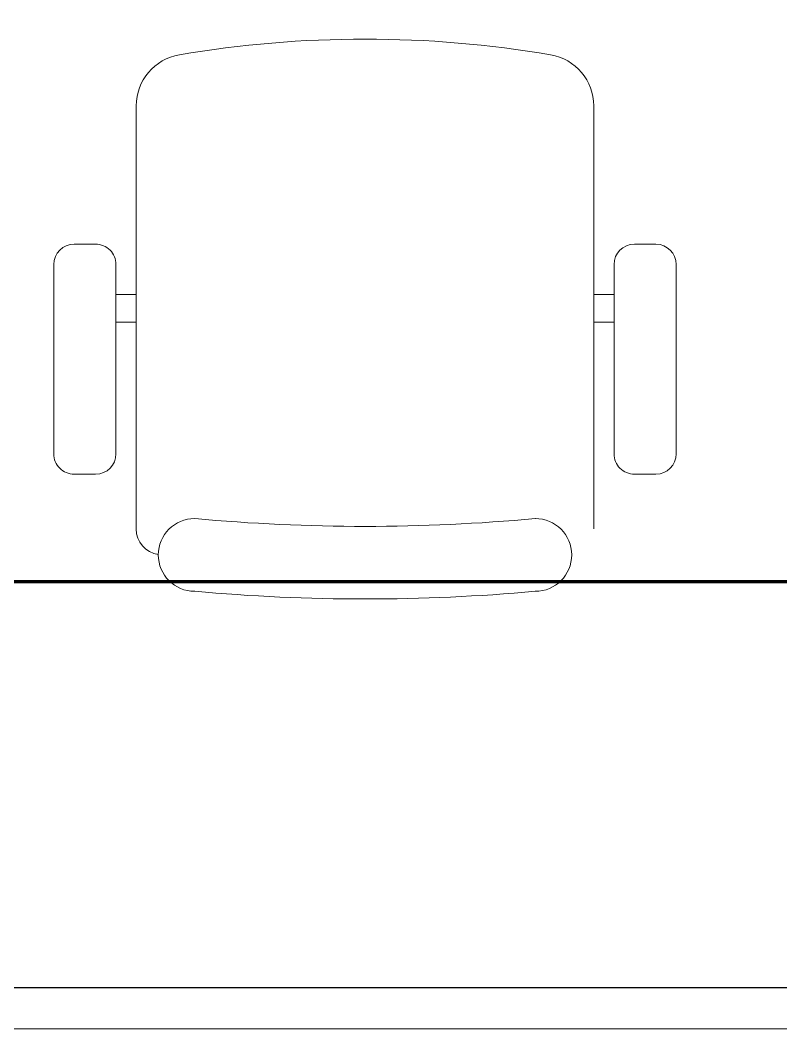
# Model space of a CAD drawing. Header units: metres. Extents: x 75097 to 220695, y -1557923 to -1361206.
# Drawn here: x 141738 to 142472, y -1411528 to -1410555 of the extents above; entities that cross this region are included whole.
import ezdxf

# ---------------------------------------------------------------- set-up
doc = ezdxf.new("R2010")
doc.units = ezdxf.units.M
doc.layers.get('0').update_dxf_attribs({"lineweight": 0})
doc.layers.add('A-100 - Copy$0$axes', color=8, linetype='Continuous')
for name, color, linetype, lineweight in [('A-100 - Copy$0$Medical Equipment and Furniture', 8, 'Continuous', 0), ('A-100 - Copy$0$NEW', 8, 'Continuous', 5), ('A-100 - Copy$0$Walls', 8, 'Continuous', 0)]:
    doc.layers.add(name, color=color, linetype=linetype, lineweight=lineweight)
doc.layers.add('E-POWR', color=7, linetype='Continuous', lineweight=9, true_color=0x4e7e3e)

# ---------------------------------------------------------------- blocks, each defined once
blk = doc.blocks.new('*X81')
for p, q in [((5, 3), (5, 3)), ((5, 3), (5, 3)), ((5, 3), (5, 3)), ((5, 3), (5, 3)), ((5, 3), (5, 3)), ((5, 3), (5, 3)), ((5, 3), (5, 3)), ((5, 3), (5, 3)), ((5, 3), (5, 3)), ((5, 3), (5, 3)), ((5, 3), (5, 3)), ((5, 3), (5, 3)), ((5, 3), (5, 3)), ((5, 3), (5, 3)), ((5, 3), (5, 3)), ((5, 3), (5, 3)), ((5, 3), (5, 3)), ((5, 3), (5, 3)), ((5, 3), (5, 3)), ((5, 3), (5, 3)), ((5, 3), (5, 3)), ((5, 3), (5, 3)), ((5, 3), (5, 3)), ((5, 3), (5, 3)), ((5, 3), (5, 3)), ((5, 3), (5, 3)), ((5, 3), (5, 3)), ((5, 3), (5, 3)), ((5, 3), (5, 3)), ((5, 3), (5, 3)), ((5, 3), (5, 3)), ((5, 3), (5, 3)), ((5, 3), (5, 3)), ((5, 3), (5, 3)), ((5, 3), (5, 3)), ((5, 3), (5, 3)), ((5, 3), (5, 3)), ((5, 3), (5, 3)), ((5, 3), (5, 3)), ((5, 3), (5, 3)), ((5, 3), (5, 3)), ((5, 3), (5, 3)), ((5, 3), (5, 3)), ((5, 3), (5, 3)), ((5, 3), (5, 3)), ((5, 3), (5, 3)), ((5, 3), (5, 3)), ((5, 3), (5, 3)), ((5, 3), (5, 3)), ((5, 3), (5, 3)), ((5, 3), (5, 3)), ((5, 3), (5, 3)), ((5, 3), (5, 3)), ((5, 3), (5, 3)), ((5, 3), (5, 3)), ((5, 3), (5, 3)), ((5, 3), (5, 3)), ((5, 3), (5, 3)), ((5, 3), (5, 3)), ((5, 3), (5, 3)), ((5, 3), (5, 3)), ((5, 3), (5, 3)), ((5, 3), (5, 3)), ((5, 3), (5, 3)), ((5, 3), (5, 3)), ((5, 3), (5, 3)), ((6, 3), (5, 3)), ((5, 3), (5, 3)), ((6, 3), (5, 3)), ((5, 3), (5, 3)), ((6, 3), (5, 3)), ((5, 3), (5, 3)), ((6, 3), (5, 3)), ((5, 3), (5, 3)), ((5, 3), (5, 3)), ((5, 3), (5, 3)), ((5, 3), (5, 3)), ((5, 3), (5, 3)), ((5, 3), (5, 3)), ((5, 3), (5, 3)), ((5, 3), (5, 3)), ((5, 3), (5, 3)), ((5, 3), (5, 3)), ((5, 3), (5, 3)), ((5, 3), (5, 3)), ((5, 3), (5, 3)), ((5, 3), (5, 3)), ((5, 3), (5, 3)), ((5, 3), (5, 3)), ((5, 3), (5, 3)), ((5, 3), (5, 3)), ((5, 3), (5, 3)), ((5, 3), (5, 3)), ((5, 3), (5, 3)), ((5, 3), (5, 3)), ((5, 3), (5, 3)), ((6, 3), (6, 3)), ((6, 3), (6, 3)), ((6, 3), (6, 3)), ((6, 3), (6, 3)), ((6, 3), (6, 3)), ((6, 3), (6, 3)), ((6, 3), (6, 3)), ((6, 3), (6, 3)), ((6, 3), (6, 3)), ((6, 3), (6, 3)), ((6, 3), (6, 3)), ((6, 3), (6, 3)), ((6, 3), (6, 3)), ((6, 3), (6, 3)), ((6, 3), (6, 3)), ((6, 3), (6, 3)), ((6, 3), (6, 3)), ((6, 3), (6, 3)), ((6, 3), (6, 3)), ((6, 3), (6, 3)), ((6, 3), (6, 3)), ((6, 3), (6, 3)), ((6, 3), (6, 3)), ((6, 3), (6, 3)), ((6, 3), (6, 3)), ((6, 3), (6, 3)), ((6, 3), (6, 3)), ((6, 3), (6, 3)), ((6, 3), (6, 3)), ((6, 3), (6, 3)), ((6, 3), (6, 3)), ((6, 3), (6, 3)), ((6, 3), (6, 3)), ((6, 3), (6, 3)), ((6, 3), (6, 3)), ((6, 3), (6, 3)), ((6, 3), (6, 3)), ((6, 3), (6, 3)), ((6, 3), (6, 3)), ((6, 3), (6, 3)), ((6, 3), (6, 3)), ((6, 3), (6, 3)), ((6, 3), (6, 3)), ((6, 3), (6, 3)), ((6, 3), (6, 3)), ((6, 3), (6, 3)), ((6, 3), (6, 3)), ((6, 3), (6, 3)), ((6, 3), (6, 3)), ((6, 3), (6, 3)), ((6, 3), (6, 3)), ((6, 3), (6, 3)), ((6, 3), (6, 3)), ((6, 3), (6, 3)), ((6, 3), (6, 3)), ((6, 3), (6, 3)), ((6, 3), (6, 3)), ((6, 3), (6, 3)), ((6, 3), (6, 3)), ((6, 3), (6, 3)), ((6, 3), (6, 3)), ((6, 3), (6, 3)), ((6, 3), (6, 3)), ((6, 3), (6, 3)), ((6, 3), (6, 3)), ((6, 3), (6, 3)), ((6, 3), (6, 3)), ((6, 3), (6, 3)), ((6, 3), (6, 3)), ((6, 3), (6, 3)), ((6, 3), (6, 3)), ((6, 3), (6, 3)), ((6, 3), (6, 3)), ((6, 3), (6, 3)), ((6, 3), (6, 3)), ((6, 3), (6, 3)), ((6, 3), (6, 3)), ((6, 3), (6, 3)), ((6, 3), (6, 3)), ((6, 3), (6, 3)), ((6, 3), (6, 3)), ((6, 3), (6, 3)), ((6, 3), (6, 3)), ((6, 3), (6, 3)), ((6, 3), (6, 3)), ((6, 3), (6, 3)), ((6, 3), (6, 3)), ((6, 3), (6, 3)), ((6, 3), (6, 3)), ((6, 3), (6, 3)), ((6, 3), (6, 3)), ((6, 3), (6, 3)), ((6, 3), (6, 3)), ((6, 3), (6, 3)), ((6, 3), (6, 3)), ((6, 3), (6, 3)), ((6, 3), (6, 3)), ((6, 3), (6, 3)), ((6, 3), (6, 3)), ((6, 3), (6, 3)), ((6, 3), (6, 3)), ((6, 3), (6, 3)), ((6, 3), (6, 3)), ((6, 3), (6, 3)), ((6, 3), (6, 3)), ((6, 3), (6, 3)), ((6, 3), (6, 3)), ((6, 3), (6, 3)), ((6, 3), (6, 3)), ((6, 3), (6, 3)), ((6, 3), (6, 3)), ((6, 3), (6, 3)), ((6, 3), (6, 3)), ((6, 3), (6, 3)), ((6, 3), (6, 3)), ((6, 3), (6, 3)), ((6, 3), (6, 3)), ((6, 3), (6, 3)), ((6, 3), (6, 3)), ((6, 3), (6, 3)), ((6, 3), (6, 3)), ((6, 3), (6, 3)), ((6, 3), (6, 3)), ((6, 3), (6, 3)), ((6, 3), (6, 3)), ((6, 3), (6, 3)), ((6, 3), (6, 3)), ((6, 3), (6, 3)), ((6, 3), (6, 3)), ((6, 3), (6, 3)), ((6, 3), (6, 3)), ((6, 3), (6, 3)), ((6, 3), (6, 3)), ((6, 3), (6, 3)), ((6, 3), (6, 3)), ((6, 3), (6, 3)), ((6, 3), (6, 3)), ((6, 3), (6, 3)), ((6, 3), (6, 3)), ((6, 3), (6, 3)), ((6, 3), (6, 3)), ((6, 3), (6, 3)), ((6, 3), (6, 3)), ((6, 3), (6, 3)), ((6, 3), (6, 3)), ((6, 3), (6, 3)), ((6, 3), (6, 3)), ((6, 3), (6, 3)), ((6, 3), (6, 3)), ((6, 3), (6, 3)), ((6, 3), (6, 3)), ((6, 3), (6, 3)), ((6, 3), (6, 3)), ((6, 3), (6, 3)), ((6, 3), (6, 3)), ((6, 3), (6, 3)), ((6, 3), (6, 3)), ((6, 3), (6, 3)), ((6, 3), (6, 3)), ((6, 3), (6, 3)), ((6, 3), (6, 3)), ((6, 3), (6, 3)), ((6, 3), (6, 3)), ((6, 3), (6, 3)), ((6, 3), (6, 3)), ((6, 3), (6, 3)), ((6, 3), (6, 3)), ((6, 3), (6, 3)), ((6, 3), (6, 3)), ((6, 3), (6, 3)), ((6, 3), (6, 3)), ((6, 3), (6, 3)), ((6, 3), (6, 3)), ((6, 3), (6, 3)), ((6, 3), (6, 3)), ((6, 3), (6, 3)), ((6, 3), (6, 3)), ((6, 3), (6, 3)), ((6, 3), (6, 3)), ((6, 3), (6, 3)), ((6, 3), (6, 3)), ((6, 3), (6, 3)), ((6, 3), (6, 3)), ((6, 3), (6, 3)), ((6, 3), (6, 3)), ((6, 3), (6, 3)), ((6, 3), (6, 3)), ((6, 3), (6, 3)), ((6, 3), (6, 3)), ((6, 3), (6, 3)), ((6, 3), (6, 3)), ((6, 3), (6, 3)), ((6, 3), (6, 3)), ((6, 3), (6, 3)), ((6, 3), (6, 3)), ((6, 3), (6, 3)), ((6, 3), (6, 3)), ((6, 3), (6, 3)), ((6, 3), (6, 3)), ((6, 3), (6, 3)), ((6, 3), (6, 3)), ((6, 3), (6, 3)), ((6, 3), (6, 3)), ((6, 3), (6, 3)), ((6, 3), (5, 3)), ((6, 3), (5, 3)), ((6, 3), (5, 3)), ((6, 3), (5, 3)), ((6, 3), (5, 3)), ((6, 3), (6, 3)), ((6, 3), (6, 3)), ((6, 3), (6, 3)), ((6, 3), (6, 3)), ((6, 3), (6, 3)), ((6, 3), (6, 3)), ((6, 3), (6, 3)), ((6, 3), (6, 3)), ((6, 3), (6, 3)), ((6, 3), (6, 3)), ((6, 3), (6, 3)), ((6, 3), (6, 3)), ((6, 3), (6, 3)), ((6, 3), (6, 3)), ((6, 3), (6, 3)), ((6, 3), (6, 3)), ((6, 3), (6, 3)), ((6, 3), (6, 3)), ((6, 3), (6, 3)), ((6, 3), (6, 3)), ((6, 3), (6, 3)), ((6, 3), (6, 3)), ((6, 3), (6, 3)), ((6, 3), (6, 3)), ((6, 3), (6, 3)), ((6, 3), (6, 3)), ((6, 3), (6, 3)), ((6, 3), (6, 3)), ((6, 3), (6, 3)), ((6, 3), (6, 3)), ((6, 3), (6, 3)), ((6, 3), (6, 3)), ((6, 3), (6, 3)), ((6, 3), (6, 3)), ((6, 3), (6, 3)), ((6, 3), (6, 3)), ((6, 3), (6, 3)), ((6, 3), (6, 3)), ((6, 3), (6, 3)), ((6, 3), (6, 3)), ((6, 3), (6, 3)), ((6, 3), (6, 3)), ((6, 3), (6, 3)), ((6, 3), (6, 3)), ((6, 3), (6, 3)), ((6, 3), (6, 3)), ((6, 3), (6, 3)), ((6, 3), (6, 3)), ((6, 3), (6, 3)), ((6, 3), (6, 3)), ((6, 3), (6, 3)), ((6, 3), (6, 3)), ((6, 3), (6, 3)), ((6, 3), (6, 3)), ((6, 3), (6, 3)), ((6, 3), (6, 3)), ((6, 3), (6, 3)), ((6, 3), (6, 3)), ((6, 3), (6, 3)), ((6, 3), (6, 3)), ((6, 3), (6, 3)), ((6, 3), (6, 3)), ((6, 3), (6, 3)), ((6, 3), (6, 3)), ((6, 3), (6, 3)), ((6, 3), (6, 3)), ((6, 3), (6, 3)), ((6, 3), (6, 3)), ((6, 3), (6, 3)), ((6, 3), (6, 3)), ((6, 3), (6, 3)), ((6, 3), (6, 3)), ((6, 3), (6, 3)), ((6, 3), (6, 3)), ((6, 3), (6, 3)), ((6, 3), (6, 3)), ((6, 3), (6, 3)), ((6, 3), (6, 3)), ((6, 3), (6, 3)), ((6, 3), (6, 3)), ((6, 3), (6, 3)), ((6, 3), (6, 3)), ((6, 3), (6, 3)), ((6, 3), (6, 3)), ((6, 3), (6, 3)), ((6, 3), (6, 3)), ((6, 3), (6, 3)), ((6, 3), (6, 3)), ((6, 3), (6, 3)), ((6, 3), (6, 3)), ((6, 3), (6, 3)), ((6, 3), (6, 3)), ((6, 3), (6, 3)), ((6, 3), (6, 3)), ((6, 3), (6, 3)), ((6, 3), (6, 3)), ((6, 3), (6, 3)), ((6, 3), (6, 3)), ((6, 3), (6, 3)), ((6, 3), (6, 3)), ((6, 3), (6, 3)), ((6, 3), (6, 3)), ((6, 3), (6, 3)), ((6, 3), (6, 3)), ((6, 3), (6, 3)), ((6, 3), (6, 3)), ((6, 3), (6, 3)), ((6, 3), (6, 3)), ((6, 3), (6, 3)), ((6, 3), (6, 3)), ((6, 3), (6, 3)), ((6, 3), (6, 3)), ((6, 3), (6, 3)), ((6, 3), (6, 3)), ((6, 3), (6, 3)), ((6, 3), (6, 3)), ((6, 3), (6, 3)), ((6, 3), (6, 3)), ((6, 3), (6, 3)), ((6, 3), (6, 3)), ((6, 3), (6, 3)), ((6, 3), (6, 3)), ((6, 3), (6, 3)), ((6, 3), (6, 3)), ((6, 3), (6, 3)), ((6, 3), (6, 3)), ((6, 3), (6, 3)), ((6, 3), (6, 3)), ((6, 3), (6, 3)), ((6, 3), (6, 3)), ((6, 3), (6, 3)), ((6, 3), (6, 3)), ((6, 3), (6, 3)), ((6, 3), (6, 3)), ((6, 3), (6, 3)), ((6, 3), (6, 3)), ((6, 3), (6, 3)), ((6, 3), (6, 3)), ((6, 3), (6, 3)), ((6, 3), (6, 3)), ((6, 3), (6, 3)), ((6, 3), (6, 3)), ((6, 3), (6, 3)), ((6, 3), (6, 3)), ((6, 3), (6, 3)), ((6, 3), (6, 3)), ((6, 3), (6, 3)), ((6, 3), (6, 3)), ((6, 3), (6, 3)), ((6, 3), (6, 3)), ((6, 3), (6, 3)), ((6, 3), (6, 3)), ((6, 3), (6, 3)), ((6, 3), (6, 3)), ((6, 3), (6, 3)), ((6, 3), (6, 3)), ((6, 3), (6, 3)), ((6, 3), (6, 3)), ((6, 3), (6, 3)), ((6, 3), (6, 3)), ((6, 3), (6, 3)), ((6, 3), (6, 3)), ((6, 3), (6, 3)), ((6, 3), (6, 3)), ((6, 3), (6, 3)), ((6, 3), (6, 3)), ((6, 3), (6, 3)), ((6, 3), (6, 3)), ((6, 3), (6, 3)), ((6, 3), (6, 3)), ((6, 3), (6, 3)), ((6, 3), (6, 3)), ((6, 3), (6, 3)), ((6, 3), (6, 3)), ((6, 3), (6, 3)), ((6, 3), (6, 3)), ((6, 3), (6, 3)), ((6, 3), (6, 3)), ((6, 3), (6, 3)), ((6, 3), (6, 3)), ((6, 3), (6, 3)), ((6, 3), (6, 3)), ((6, 3), (6, 3)), ((6, 3), (6, 3)), ((6, 3), (6, 3)), ((6, 3), (6, 3)), ((6, 3), (6, 3)), ((6, 3), (6, 3)), ((6, 3), (6, 3)), ((6, 3), (6, 3)), ((6, 3), (6, 3)), ((6, 3), (6, 3)), ((6, 3), (6, 3)), ((6, 3), (6, 3)), ((6, 3), (6, 3)), ((6, 3), (6, 3)), ((6, 3), (6, 3)), ((6, 3), (6, 3)), ((6, 3), (6, 3)), ((6, 3), (6, 3)), ((6, 3), (6, 3)), ((6, 3), (6, 3)), ((6, 3), (6, 3)), ((6, 3), (6, 3)), ((6, 3), (6, 3)), ((6, 3), (6, 3)), ((6, 3), (6, 3)), ((6, 3), (6, 3)), ((6, 3), (6, 3)), ((6, 3), (6, 3)), ((6, 3), (6, 3)), ((6, 3), (6, 3)), ((6, 3), (6, 3)), ((6, 3), (6, 3)), ((6, 3), (6, 3)), ((6, 3), (6, 3)), ((6, 3), (6, 3)), ((6, 3), (6, 3)), ((6, 3), (6, 3)), ((6, 3), (6, 3)), ((6, 3), (6, 3)), ((6, 3), (6, 3)), ((6, 3), (6, 3)), ((6, 3), (6, 3)), ((6, 3), (6, 3)), ((6, 3), (6, 3)), ((6, 3), (6, 3)), ((6, 3), (6, 3)), ((6, 3), (6, 3)), ((6, 3), (6, 3)), ((6, 3), (6, 3)), ((6, 3), (6, 3)), ((6, 3), (6, 3)), ((6, 3), (6, 3)), ((6, 3), (6, 3)), ((6, 3), (6, 3)), ((6, 3), (6, 3)), ((6, 3), (6, 3)), ((6, 3), (6, 3)), ((6, 3), (6, 3)), ((6, 3), (6, 3)), ((6, 3), (6, 3)), ((6, 3), (6, 3)), ((6, 3), (6, 3)), ((6, 3), (6, 3)), ((6, 3), (6, 3)), ((6, 3), (6, 3)), ((6, 3), (6, 3)), ((6, 3), (6, 3)), ((6, 3), (6, 3)), ((6, 3), (6, 3)), ((6, 3), (6, 3)), ((6, 3), (6, 3)), ((6, 3), (6, 3)), ((6, 3), (6, 3)), ((6, 3), (6, 3)), ((6, 3), (6, 3)), ((6, 3), (6, 3)), ((6, 3), (6, 3)), ((6, 3), (6, 3)), ((6, 3), (6, 3)), ((6, 3), (6, 3)), ((6, 3), (6, 3)), ((6, 3), (6, 3)), ((6, 3), (6, 3)), ((6, 3), (6, 3)), ((6, 3), (6, 3)), ((6, 3), (6, 3)), ((6, 3), (6, 3)), ((6, 3), (6, 3)), ((6, 3), (6, 3)), ((6, 3), (6, 3)), ((6, 3), (6, 3)), ((6, 3), (6, 3)), ((6, 3), (6, 3)), ((6, 3), (6, 3)), ((6, 3), (6, 3)), ((6, 3), (6, 3)), ((6, 3), (6, 3)), ((6, 3), (6, 3)), ((6, 3), (6, 3)), ((6, 3), (6, 3)), ((6, 3), (6, 3)), ((6, 3), (6, 3)), ((6, 3), (6, 3)), ((6, 3), (6, 3)), ((6, 3), (6, 3)), ((6, 3), (6, 3)), ((6, 3), (6, 3)), ((6, 3), (6, 3)), ((6, 3), (6, 3)), ((6, 3), (6, 3)), ((6, 3), (6, 3)), ((6, 3), (6, 3)), ((6, 3), (6, 3)), ((6, 3), (6, 3)), ((6, 3), (6, 3)), ((6, 3), (6, 3)), ((6, 3), (6, 3)), ((6, 3), (6, 3)), ((6, 3), (6, 3)), ((6, 3), (6, 3)), ((6, 3), (6, 3)), ((6, 3), (6, 3)), ((6, 3), (6, 3)), ((6, 3), (6, 3)), ((6, 3), (6, 3)), ((6, 3), (6, 3)), ((6, 3), (6, 3)), ((6, 3), (6, 3)), ((6, 3), (6, 3)), ((6, 3), (6, 3)), ((6, 3), (6, 3)), ((6, 3), (6, 3)), ((6, 3), (6, 3)), ((6, 3), (6, 3)), ((6, 3), (6, 3))]:
    blk.add_line(p, q)
blk = doc.blocks.new('*X82')
for p, q in [((13, 1), (13, 1)), ((13, 1), (13, 1)), ((13, 1), (13, 1)), ((13, 1), (13, 1)), ((13, 1), (13, 1)), ((13, 1), (13, 1)), ((13, 1), (13, 1)), ((13, 1), (13, 1)), ((13, 1), (13, 1)), ((13, 1), (13, 1)), ((13, 1), (13, 1)), ((13, 1), (13, 1)), ((13, 1), (13, 1)), ((13, 1), (13, 1)), ((13, 1), (13, 1)), ((13, 1), (14, 1)), ((13, 1), (14, 1)), ((13, 1), (14, 1)), ((13, 1), (13, 1)), ((13, 1), (13, 1)), ((13, 1), (13, 1)), ((13, 1), (13, 1)), ((13, 1), (13, 1)), ((13, 1), (13, 1)), ((13, 1), (13, 1)), ((13, 1), (13, 1)), ((13, 1), (13, 1)), ((13, 1), (13, 1)), ((13, 1), (13, 1)), ((13, 1), (13, 1)), ((13, 1), (13, 1)), ((13, 1), (13, 1)), ((13, 1), (13, 1)), ((13, 1), (13, 1)), ((13, 1), (13, 1)), ((13, 1), (13, 1)), ((13, 1), (13, 1)), ((13, 1), (13, 1)), ((13, 1), (13, 1)), ((13, 1), (13, 1)), ((13, 1), (13, 1)), ((13, 1), (13, 1)), ((13, 1), (13, 1)), ((13, 1), (13, 1)), ((13, 1), (13, 1)), ((13, 1), (13, 1)), ((13, 1), (13, 1)), ((13, 1), (13, 1)), ((13, 1), (13, 1)), ((13, 1), (13, 1)), ((13, 1), (13, 1)), ((13, 1), (13, 1)), ((13, 1), (13, 1)), ((13, 1), (13, 1)), ((13, 1), (13, 1)), ((13, 1), (13, 1)), ((13, 1), (13, 1)), ((13, 1), (13, 1)), ((13, 1), (13, 1)), ((13, 1), (13, 1)), ((13, 1), (13, 1)), ((13, 1), (13, 1)), ((13, 1), (13, 1)), ((13, 1), (13, 1)), ((13, 1), (13, 1)), ((13, 1), (13, 1)), ((13, 1), (13, 1)), ((13, 1), (13, 1)), ((13, 1), (13, 1)), ((13, 1), (13, 1)), ((13, 1), (13, 1)), ((13, 1), (13, 1)), ((13, 1), (13, 1)), ((13, 1), (13, 1)), ((13, 1), (13, 1)), ((13, 1), (13, 1)), ((13, 1), (13, 1)), ((13, 1), (13, 1)), ((13, 1), (13, 1)), ((13, 1), (13, 1)), ((13, 1), (13, 1)), ((13, 1), (13, 1)), ((13, 1), (13, 1)), ((13, 1), (13, 1)), ((13, 1), (13, 1)), ((13, 1), (13, 1)), ((13, 1), (13, 1)), ((13, 1), (13, 1)), ((13, 1), (13, 1)), ((13, 1), (13, 1)), ((13, 1), (13, 1)), ((13, 1), (13, 1)), ((13, 1), (13, 1)), ((13, 1), (13, 1)), ((13, 1), (13, 1)), ((13, 1), (13, 1)), ((13, 1), (13, 1)), ((13, 1), (13, 1)), ((13, 1), (13, 1)), ((13, 1), (13, 1)), ((13, 1), (13, 1)), ((13, 1), (13, 1)), ((13, 1), (13, 1)), ((13, 1), (13, 1)), ((13, 1), (13, 1)), ((13, 1), (13, 1)), ((13, 1), (13, 1)), ((13, 1), (13, 1)), ((13, 1), (13, 1)), ((13, 1), (13, 1)), ((13, 1), (13, 1)), ((13, 1), (13, 1)), ((13, 1), (13, 1)), ((13, 1), (13, 1)), ((13, 1), (13, 1)), ((13, 1), (13, 1)), ((13, 1), (13, 1)), ((13, 1), (13, 1)), ((13, 1), (13, 1)), ((13, 1), (13, 1)), ((13, 1), (13, 1)), ((13, 1), (13, 1)), ((13, 1), (13, 1)), ((13, 1), (14, 1)), ((13, 0), (13, 0)), ((13, 0), (13, 0)), ((13, 0), (13, 0)), ((13, 0), (13, 0)), ((13, 0), (13, 0)), ((13, 0), (13, 0)), ((13, 0), (13, 0)), ((13, 0), (13, 0)), ((13, 0), (13, 0)), ((13, 0), (13, 0)), ((13, 0), (13, 0)), ((13, 0), (13, 0)), ((13, 0), (13, 0)), ((13, 0), (13, 0)), ((13, 0), (13, 0)), ((13, 0), (13, 0)), ((13, 0), (13, 0)), ((13, 0), (13, 0)), ((13, 0), (13, 0)), ((13, 0), (13, 0)), ((13, 0), (13, 0)), ((13, 0), (13, 0)), ((13, 0), (13, 0)), ((13, 0), (13, 0)), ((13, 0), (13, 0)), ((13, 0), (13, 0)), ((13, 0), (13, 0)), ((13, 0), (13, 0)), ((13, 0), (13, 0)), ((13, 0), (13, 0)), ((13, 0), (13, 0)), ((13, 0), (13, 0)), ((13, 0), (13, 0)), ((13, 0), (13, 0)), ((13, 0), (13, 0)), ((13, 0), (13, 0)), ((13, 0), (13, 0)), ((13, 0), (13, 0)), ((13, 0), (13, 0)), ((13, 0), (13, 0)), ((13, 0), (13, 0)), ((13, 0), (13, 0)), ((13, 0), (13, 0)), ((13, 0), (13, 0)), ((13, 0), (13, 0)), ((13, 0), (13, 0)), ((13, 0), (13, 0)), ((13, 0), (13, 0)), ((13, 0), (14, 0)), ((13, 0), (14, 0)), ((13, 0), (13, 0)), ((13, 0), (14, 0)), ((14, 1), (14, 1)), ((14, 1), (14, 1)), ((14, 1), (14, 1)), ((14, 1), (14, 1)), ((14, 1), (14, 1)), ((14, 1), (14, 1)), ((14, 1), (14, 1)), ((14, 1), (14, 1)), ((14, 1), (14, 1)), ((14, 1), (14, 1)), ((14, 1), (14, 1)), ((14, 1), (14, 1)), ((14, 1), (14, 1)), ((14, 1), (14, 1)), ((14, 1), (14, 1)), ((14, 1), (14, 1)), ((14, 1), (14, 1)), ((14, 1), (14, 1)), ((14, 1), (14, 1)), ((14, 1), (14, 1)), ((14, 1), (14, 1)), ((14, 1), (14, 1)), ((14, 1), (14, 1)), ((14, 1), (14, 1)), ((14, 1), (14, 1)), ((14, 1), (14, 1)), ((14, 1), (14, 1)), ((14, 1), (14, 1)), ((14, 1), (14, 1)), ((14, 1), (14, 1)), ((14, 1), (14, 1)), ((14, 1), (14, 1)), ((14, 1), (14, 1)), ((14, 1), (14, 1)), ((14, 1), (14, 1)), ((14, 1), (14, 1)), ((14, 1), (14, 1)), ((14, 1), (14, 1)), ((14, 1), (14, 1)), ((14, 1), (14, 1)), ((14, 1), (14, 1)), ((14, 1), (14, 1)), ((14, 1), (14, 1)), ((14, 1), (14, 1)), ((14, 1), (14, 1)), ((14, 1), (14, 1)), ((14, 1), (14, 1)), ((14, 1), (14, 1)), ((14, 1), (14, 1)), ((14, 1), (14, 1)), ((14, 1), (14, 1)), ((14, 1), (14, 1)), ((14, 1), (14, 1)), ((14, 1), (14, 1)), ((14, 1), (14, 1)), ((14, 1), (14, 1)), ((14, 1), (14, 1)), ((14, 1), (14, 1)), ((14, 1), (14, 1)), ((14, 1), (14, 1)), ((14, 1), (14, 1)), ((14, 1), (14, 1)), ((14, 1), (14, 1)), ((14, 1), (14, 1)), ((14, 1), (14, 1)), ((14, 1), (14, 1)), ((14, 1), (14, 1)), ((14, 1), (14, 1)), ((14, 1), (14, 1)), ((14, 1), (14, 1)), ((14, 1), (14, 1)), ((14, 1), (14, 1)), ((14, 1), (14, 1)), ((14, 1), (14, 1)), ((14, 1), (14, 1)), ((14, 1), (14, 1)), ((14, 1), (14, 1)), ((14, 1), (14, 1)), ((14, 1), (14, 1)), ((14, 1), (14, 1)), ((14, 1), (14, 1)), ((14, 1), (14, 1)), ((14, 1), (14, 1)), ((14, 1), (14, 1)), ((14, 1), (14, 1)), ((14, 1), (14, 1)), ((14, 1), (14, 1)), ((14, 1), (14, 1)), ((14, 1), (14, 1)), ((14, 1), (14, 1)), ((14, 1), (14, 1)), ((14, 1), (14, 1)), ((14, 1), (14, 1)), ((14, 1), (14, 1)), ((14, 0), (14, 0)), ((14, 0), (14, 0)), ((14, 0), (14, 0)), ((14, 0), (14, 0)), ((14, 0), (14, 0)), ((14, 0), (14, 0)), ((14, 0), (14, 0)), ((14, 0), (14, 0)), ((14, 0), (14, 0)), ((14, 0), (14, 0)), ((14, 0), (14, 0)), ((14, 0), (14, 0)), ((14, 0), (14, 0)), ((14, 0), (14, 0)), ((14, 0), (14, 0)), ((14, 0), (14, 0)), ((14, 0), (14, 0)), ((14, 0), (14, 0)), ((14, 0), (14, 0)), ((14, 0), (14, 0)), ((14, 0), (14, 0)), ((14, 0), (14, 0)), ((14, 0), (14, 0)), ((14, 0), (14, 0)), ((14, 0), (14, 0)), ((14, 0), (14, 0)), ((14, 0), (14, 0)), ((14, 0), (14, 0)), ((14, 0), (14, 0)), ((14, 0), (14, 0)), ((14, 0), (14, 0)), ((14, 0), (14, 0)), ((14, 0), (14, 0)), ((14, 0), (14, 0)), ((14, 0), (14, 0)), ((14, 0), (14, 0)), ((14, 0), (14, 0)), ((14, 0), (14, 0)), ((14, 0), (14, 0)), ((14, 0), (14, 0)), ((14, 0), (14, 0)), ((14, 0), (14, 0)), ((14, 0), (14, 0)), ((14, 0), (14, 0)), ((14, 0), (14, 0)), ((14, 0), (14, 0)), ((14, 0), (14, 0)), ((14, 0), (14, 0)), ((13, 0), (13, 0)), ((13, 0), (14, 0)), ((13, 0), (13, 0)), ((13, 0), (14, 0)), ((13, 0), (13, 0)), ((13, 0), (14, 0)), ((13, 0), (13, 0)), ((13, 0), (13, 0)), ((13, 0), (13, 0)), ((13, 0), (13, 0)), ((13, 0), (14, 0)), ((13, 0), (13, 0)), ((13, 0), (14, 0)), ((13, 0), (13, 0)), ((13, 0), (14, 0)), ((13, 0), (13, 0)), ((13, 0), (14, 0)), ((13, 0), (13, 0)), ((13, 0), (14, 0)), ((13, 0), (13, 0)), ((13, 0), (14, 0)), ((13, 0), (13, 0)), ((13, 0), (14, 0)), ((13, 0), (13, 0)), ((13, 0), (13, 0)), ((13, 0), (13, 0)), ((13, 0), (14, 0)), ((13, 0), (13, 0)), ((13, 0), (14, 0)), ((13, 0), (13, 0)), ((13, 0), (14, 0)), ((13, 0), (13, 0)), ((13, 0), (14, 0)), ((13, 0), (13, 0)), ((13, 0), (13, 0)), ((13, 0), (13, 0)), ((13, 0), (13, 0)), ((13, 0), (13, 0)), ((13, 0), (13, 0)), ((13, 0), (13, 0)), ((13, 0), (13, 0)), ((13, 0), (13, 0)), ((13, 0), (13, 0)), ((13, 0), (13, 0)), ((13, 0), (13, 0)), ((13, 0), (13, 0)), ((13, 0), (13, 0)), ((13, 0), (13, 0)), ((13, 0), (13, 0)), ((13, 0), (13, 0)), ((13, 0), (13, 0)), ((13, 0), (13, 0)), ((13, 0), (13, 0)), ((13, 0), (13, 0)), ((13, 0), (13, 0)), ((13, 0), (13, 0)), ((13, 0), (13, 0)), ((13, 0), (13, 0)), ((13, 0), (13, 0)), ((13, 0), (13, 0)), ((13, 0), (13, 0)), ((13, 0), (13, 0)), ((13, 0), (13, 0)), ((13, 0), (13, 0)), ((13, -1), (13, -1)), ((13, -1), (13, -1)), ((13, -1), (13, -1)), ((13, -1), (13, -1)), ((13, -1), (13, -1)), ((13, -1), (14, -1)), ((13, -1), (13, -1)), ((14, 0), (14, 0)), ((14, 0), (14, 0)), ((14, 0), (14, 0)), ((14, 0), (14, 0)), ((14, 0), (14, 0)), ((14, 0), (14, 0)), ((14, 0), (14, 0)), ((14, 0), (14, 0)), ((14, 0), (14, 0)), ((14, 0), (14, 0)), ((14, 0), (14, 0)), ((14, 0), (14, 0)), ((14, 0), (14, 0)), ((14, 0), (14, 0)), ((14, 0), (14, 0)), ((13, 0), (14, 0)), ((14, 0), (14, 0)), ((14, 0), (14, 0)), ((14, 0), (14, 0)), ((14, 0), (14, 0)), ((14, 0), (14, 0)), ((14, 0), (14, 0)), ((14, 0), (14, 0)), ((14, 0), (14, 0)), ((14, 0), (14, 0)), ((14, 0), (14, 0)), ((14, 0), (14, 0)), ((14, 0), (14, 0)), ((14, 0), (14, 0)), ((14, 0), (14, 0)), ((14, 0), (14, 0)), ((14, 0), (14, 0)), ((14, 0), (14, 0)), ((14, 0), (14, 0)), ((14, 0), (14, 0)), ((14, 0), (14, 0)), ((14, 0), (14, 0)), ((14, 0), (14, 0)), ((14, 0), (14, 0)), ((14, 0), (14, 0)), ((14, 0), (14, 0)), ((14, 0), (14, 0)), ((14, 0), (14, 0)), ((14, 0), (14, 0)), ((14, 0), (14, 0)), ((14, 0), (14, 0)), ((14, 0), (14, 0)), ((14, 0), (14, 0)), ((14, 0), (14, 0)), ((14, 0), (14, 0)), ((14, -1), (14, -1)), ((14, -1), (14, -1)), ((14, -1), (14, -1)), ((14, -1), (14, -1)), ((14, -1), (14, -1))]:
    blk.add_line(p, q)
blk = doc.blocks.new('A-100 - Copy$0$GF21018-P')
for p, q in [((-0.2207, 0.47563), (-0.2207, 0.0675)), ((0.22049, 0.47563), (0.22049, 0.0675)), ((-0.2806, 0.34221), (-0.25983, 0.34221)), ((0.25963, 0.34221), (0.2804, 0.34221)), ((-0.30021, 0.32259), (-0.30021, 0.14)), ((-0.24021, 0.32259), (-0.24021, 0.14)), ((0.24001, 0.32259), (0.24001, 0.14)), ((0.30001, 0.32259), (0.30001, 0.14)), ((-0.24021, 0.29372), (-0.2207, 0.29372)), ((0.22049, 0.29372), (0.24001, 0.29372)), ((-0.24021, 0.26708), (-0.2207, 0.26708)), ((0.22049, 0.26708), (0.24001, 0.26708)), ((-0.2806, 0.12039), (-0.25983, 0.12039)), ((0.25963, 0.12039), (0.2804, 0.12039))]:
    blk.add_line(p, q)
for points in [[(0.24001, 0.29372), (0.24001, 0.29372), (0.24001, 0.29372), (0.24001, 0.29372), (0.24001, 0.29372), (0.24001, 0.29372), (0.24001, 0.29372), (0.24001, 0.29372), (0.24001, 0.29372), (0.24001, 0.29372), (0.24001, 0.29372), (0.24001, 0.29372), (0.24001, 0.29372), (0.24001, 0.29372), (0.24001, 0.29372), (0.24001, 0.29372), (0.24001, 0.29372), (0.24001, 0.29372), (0.24001, 0.29372), (0.24001, 0.29372), (0.24001, 0.29372), (0.24001, 0.29372), (0.24001, 0.29372), (0.24001, 0.29372), (0.24001, 0.29372), (0.24001, 0.29372), (0.24001, 0.29372), (0.24001, 0.29372), (0.24001, 0.29372), (0.24001, 0.29372), (0.24001, 0.29372), (0.24001, 0.29372), (0.24001, 0.29372), (0.24001, 0.29372), (0.24001, 0.29372), (0.24001, 0.29372), (0.24001, 0.29372), (0.24001, 0.29372), (0.24001, 0.29372), (0.24001, 0.29372), (0.24001, 0.29372), (0.24001, 0.29372), (0.24001, 0.29372), (0.24001, 0.29372), (0.24001, 0.29372), (0.24001, 0.29372), (0.24001, 0.29372), (0.24001, 0.29372), (0.24001, 0.29372), (0.24001, 0.29372), (0.24001, 0.29372), (0.24001, 0.29372), (0.24001, 0.29372), (0.24001, 0.29372), (0.24001, 0.29372), (0.24001, 0.29372), (0.24001, 0.29372), (0.24001, 0.29372), (0.24001, 0.29372), (0.24001, 0.29372), (0.24001, 0.29372), (0.24001, 0.29372), (0.24001, 0.29372), (0.24001, 0.29372), (0.24001, 0.29372), (0.24001, 0.29372), (0.24001, 0.29372), (0.24001, 0.29372), (0.24001, 0.29372), (0.24001, 0.29372), (0.24001, 0.29372), (0.24001, 0.29372), (0.24001, 0.29372), (0.24001, 0.29372), (0.24001, 0.29372), (0.24001, 0.29372), (0.24001, 0.29372), (0.24001, 0.29372), (0.24001, 0.29372), (0.24001, 0.29372), (0.24001, 0.29372), (0.24001, 0.29372), (0.24001, 0.29372), (0.24001, 0.29372), (0.24001, 0.29372), (0.24001, 0.29372), (0.24001, 0.29372), (0.24001, 0.29372), (0.24001, 0.29372), (0.24001, 0.29372), (0.24001, 0.29372), (0.24001, 0.29372), (0.24001, 0.29372), (0.24001, 0.29372), (0.24001, 0.29372), (0.24001, 0.29372), (0.24001, 0.29372), (0.24001, 0.29372), (0.24001, 0.29372), (0.24001, 0.29372), (0.24001, 0.29372), (0.24001, 0.29372), (0.24001, 0.29372), (0.24001, 0.29372), (0.24001, 0.29372), (0.24001, 0.29372), (0.24001, 0.29372), (0.24001, 0.29372), (0.24001, 0.29372), (0.24001, 0.29372), (0.24001, 0.29372), (0.24001, 0.29372), (0.24001, 0.29372), (0.24001, 0.29372), (0.24001, 0.29372), (0.24001, 0.29372), (0.24001, 0.29372), (0.24001, 0.29372), (0.24001, 0.29372), (0.24001, 0.29372), (0.24001, 0.29372), (0.24001, 0.29372), (0.24001, 0.29372), (0.24001, 0.29372), (0.24001, 0.29372), (0.24001, 0.29372), (0.24001, 0.29372), (0.24001, 0.29372), (0.24001, 0.29372), (0.24001, 0.29372), (0.24001, 0.29372), (0.24001, 0.29372), (0.24001, 0.29372), (0.24001, 0.29372), (0.24001, 0.29372), (0.24001, 0.29372), (0.24001, 0.29372), (0.24001, 0.29372), (0.24001, 0.29372), (0.24001, 0.29372), (0.24001, 0.29372), (0.24001, 0.29372), (0.24001, 0.29372), (0.24001, 0.29372), (0.24001, 0.29372), (0.24001, 0.29372), (0.24001, 0.29372), (0.24001, 0.29372), (0.24001, 0.29372), (0.24001, 0.29372), (0.24001, 0.29372), (0.24001, 0.29372), (0.24001, 0.29372), (0.24001, 0.29372), (0.24001, 0.29372), (0.24001, 0.29372), (0.24001, 0.29372), (0.24001, 0.29372), (0.24001, 0.29372), (0.24001, 0.29372), (0.24001, 0.29372), (0.24001, 0.29372), (0.24001, 0.29372), (0.24001, 0.29372), (0.24001, 0.29372), (0.24001, 0.29372), (0.24001, 0.29372), (0.24001, 0.29372), (0.24001, 0.29372), (0.24001, 0.29372), (0.24001, 0.29372), (0.24001, 0.29372), (0.24001, 0.29372), (0.24001, 0.29372), (0.24001, 0.29372), (0.24001, 0.29372), (0.24001, 0.29372), (0.24001, 0.29372), (0.24001, 0.29372), (0.24001, 0.29372), (0.24001, 0.29372), (0.24001, 0.29372), (0.24001, 0.29372), (0.24001, 0.29372), (0.24001, 0.29372), (0.24001, 0.29372), (0.24001, 0.29372), (0.24001, 0.29372), (0.24001, 0.29372), (0.24001, 0.29372), (0.24001, 0.29372), (0.24001, 0.29372), (0.24001, 0.29372), (0.24001, 0.29372), (0.24001, 0.29372), (0.24001, 0.29372), (0.24001, 0.29372), (0.24001, 0.29372), (0.24001, 0.29372), (0.24001, 0.29372), (0.24001, 0.29372), (0.24001, 0.29372), (0.24001, 0.29372), (0.24001, 0.29372), (0.24001, 0.29372), (0.24001, 0.29372), (0.24001, 0.29372), (0.24001, 0.29372), (0.24001, 0.29372), (0.24001, 0.29372), (0.24001, 0.29372), (0.24001, 0.29372), (0.24001, 0.29372), (0.24001, 0.29372), (0.24001, 0.29372), (0.24001, 0.29372), (0.24001, 0.29372), (0.24001, 0.29372), (0.24001, 0.29372), (0.24001, 0.29372), (0.24001, 0.29372), (0.24001, 0.29372), (0.24001, 0.29372), (0.24001, 0.29372), (0.24001, 0.29372), (0.24001, 0.29372), (0.24001, 0.29372), (0.24001, 0.29372), (0.24001, 0.29372), (0.24001, 0.29372), (0.24001, 0.29372), (0.24001, 0.29372), (0.24001, 0.29372), (0.24001, 0.29372), (0.24001, 0.29372), (0.24001, 0.29372), (0.24001, 0.29372), (0.24001, 0.29372), (0.24001, 0.29372), (0.24001, 0.29372), (0.24001, 0.29372), (0.24001, 0.29372), (0.24001, 0.29372), (0.24001, 0.29372), (0.24001, 0.29372), (0.24001, 0.29372), (0.24001, 0.29372), (0.24001, 0.29372), (0.24001, 0.29372), (0.24001, 0.29372), (0.24001, 0.29372), (0.24001, 0.29372), (0.24001, 0.29372), (0.24001, 0.29372), (0.24001, 0.29372), (0.24001, 0.29372), (0.24001, 0.29372), (0.24001, 0.29372), (0.24001, 0.29372), (0.24001, 0.29372), (0.24001, 0.29372), (0.24001, 0.29372), (0.24001, 0.29372), (0.24001, 0.29372), (0.24001, 0.29372), (0.24001, 0.29372), (0.24001, 0.29372), (0.24001, 0.29372), (0.24001, 0.29372), (0.24001, 0.29372), (0.24001, 0.29372), (0.24001, 0.29372), (0.24001, 0.29372), (0.24001, 0.29372), (0.24001, 0.29372), (0.24001, 0.29372), (0.24001, 0.29372)], [(0.24001, 0.29372), (0.24001, 0.29372), (0.24001, 0.29372), (0.24001, 0.29372), (0.24001, 0.29372), (0.24001, 0.29372), (0.24001, 0.29372), (0.24001, 0.29372), (0.24001, 0.29372), (0.24001, 0.29372), (0.24001, 0.29372), (0.24001, 0.29372), (0.24001, 0.29372), (0.24001, 0.29372), (0.24001, 0.29372), (0.24001, 0.29372), (0.24001, 0.29372), (0.24001, 0.29372), (0.24001, 0.29372), (0.24001, 0.29372), (0.24001, 0.29372), (0.24001, 0.29372), (0.24001, 0.29372), (0.24001, 0.29372), (0.24001, 0.29372), (0.24001, 0.29372), (0.24001, 0.29372), (0.24001, 0.29372), (0.24001, 0.29372), (0.24001, 0.29372), (0.24001, 0.29372), (0.24001, 0.29372), (0.24001, 0.29372), (0.24001, 0.29372), (0.24001, 0.29372), (0.24001, 0.29372), (0.24001, 0.29372), (0.24001, 0.29372), (0.24001, 0.29372), (0.24001, 0.29372), (0.24001, 0.29372), (0.24001, 0.29372), (0.24001, 0.29372), (0.24001, 0.29372), (0.24001, 0.29372), (0.24001, 0.29372), (0.24001, 0.29372), (0.24001, 0.29372), (0.24001, 0.29372), (0.24001, 0.29372), (0.24001, 0.29372), (0.24001, 0.29372), (0.24001, 0.29372), (0.24001, 0.29372), (0.24001, 0.29372), (0.24001, 0.29372), (0.24001, 0.29372), (0.24001, 0.29372), (0.24001, 0.29372), (0.24001, 0.29372), (0.24001, 0.29372), (0.24001, 0.29372), (0.24001, 0.29372), (0.24001, 0.29372), (0.24001, 0.29372), (0.24001, 0.29372), (0.24001, 0.29372), (0.24001, 0.29372), (0.24001, 0.29372), (0.24001, 0.29372), (0.24001, 0.29372), (0.24001, 0.29372), (0.24001, 0.29372), (0.24001, 0.29372), (0.24001, 0.29372), (0.24001, 0.29372), (0.24001, 0.29372), (0.24001, 0.29372), (0.24001, 0.29372), (0.24001, 0.29372), (0.24001, 0.29372), (0.24001, 0.29372), (0.24001, 0.29372), (0.24001, 0.29372), (0.24001, 0.29372), (0.24001, 0.29372), (0.24001, 0.29372), (0.24001, 0.29372), (0.24001, 0.29372), (0.24001, 0.29372), (0.24001, 0.29372), (0.24001, 0.29372), (0.24001, 0.29372), (0.24001, 0.29372), (0.24001, 0.29372), (0.24001, 0.29372), (0.24001, 0.29372), (0.24001, 0.29372), (0.24001, 0.29372), (0.24001, 0.29372), (0.24001, 0.29372), (0.24001, 0.29372), (0.24001, 0.29372), (0.24001, 0.29372), (0.24001, 0.29372), (0.24001, 0.29372), (0.24001, 0.29372), (0.24001, 0.29372), (0.24001, 0.29372), (0.24001, 0.29372), (0.24001, 0.29372), (0.24001, 0.29372), (0.24001, 0.29372), (0.24001, 0.29372), (0.24001, 0.29372), (0.24001, 0.29372), (0.24001, 0.29372), (0.24001, 0.29372), (0.24001, 0.29372), (0.24001, 0.29372), (0.24001, 0.29372), (0.24001, 0.29372), (0.24001, 0.29372), (0.24001, 0.29372), (0.24001, 0.29372), (0.24001, 0.29372), (0.24001, 0.29372), (0.24001, 0.29372), (0.24001, 0.29372), (0.24001, 0.29372), (0.24001, 0.29372), (0.24001, 0.29372), (0.24001, 0.29372), (0.24001, 0.29372), (0.24001, 0.29372), (0.24001, 0.29372), (0.24001, 0.29372), (0.24001, 0.29372), (0.24001, 0.29372), (0.24001, 0.29372), (0.24001, 0.29372), (0.24001, 0.29372), (0.24001, 0.29372), (0.24001, 0.29372), (0.24001, 0.29372), (0.24001, 0.29372), (0.24001, 0.29372), (0.24001, 0.29372), (0.24001, 0.29372), (0.24001, 0.29372), (0.24001, 0.29372), (0.24001, 0.29372), (0.24001, 0.29372), (0.24001, 0.29372), (0.24001, 0.29372), (0.24001, 0.29372), (0.24001, 0.29372), (0.24001, 0.29372), (0.24001, 0.29372), (0.24001, 0.29372), (0.24001, 0.29372), (0.24001, 0.29372), (0.24001, 0.29372), (0.24001, 0.29372), (0.24001, 0.29372), (0.24001, 0.29372), (0.24001, 0.29372), (0.24001, 0.29372), (0.24001, 0.29372), (0.24001, 0.29372), (0.24001, 0.29372), (0.24001, 0.29372), (0.24001, 0.29372), (0.24001, 0.29372), (0.24001, 0.29372), (0.24001, 0.29372), (0.24001, 0.29372), (0.24001, 0.29372), (0.24001, 0.29372), (0.24001, 0.29372), (0.24001, 0.29372), (0.24001, 0.29372), (0.24001, 0.29372), (0.24001, 0.29372), (0.24001, 0.29372), (0.24001, 0.29372), (0.24001, 0.29372), (0.24001, 0.29372), (0.24001, 0.29372), (0.24001, 0.29372), (0.24001, 0.29372), (0.24001, 0.29372), (0.24001, 0.29372), (0.24001, 0.29372), (0.24001, 0.29372), (0.24001, 0.29372), (0.24001, 0.29372), (0.24001, 0.29372), (0.24001, 0.29372), (0.24001, 0.29372), (0.24001, 0.29372), (0.24001, 0.29372), (0.24001, 0.29372), (0.24001, 0.29372), (0.24001, 0.29372), (0.24001, 0.29372), (0.24001, 0.29372), (0.24001, 0.29372), (0.24001, 0.29372), (0.24001, 0.29372), (0.24001, 0.29372), (0.24001, 0.29372), (0.24001, 0.29372), (0.24001, 0.29372), (0.24001, 0.29372), (0.24001, 0.29372), (0.24001, 0.29372), (0.24001, 0.29372), (0.24001, 0.29372)], [(0.24001, 0.29372), (0.24001, 0.29372), (0.24001, 0.29372), (0.24001, 0.29372), (0.24001, 0.29372), (0.24001, 0.29372), (0.24001, 0.29372), (0.24001, 0.29372), (0.24001, 0.29372), (0.24001, 0.29372), (0.24001, 0.29372), (0.24001, 0.29372), (0.24001, 0.29372), (0.24001, 0.29372), (0.24001, 0.29372), (0.24001, 0.29372), (0.24001, 0.29372), (0.24001, 0.29372), (0.24001, 0.29372), (0.24001, 0.29372), (0.24001, 0.29372), (0.24001, 0.29372), (0.24001, 0.29372), (0.24001, 0.29372), (0.24001, 0.29372), (0.24001, 0.29372), (0.24001, 0.29372), (0.24001, 0.29372), (0.24001, 0.29372), (0.24001, 0.29372), (0.24001, 0.29372), (0.24001, 0.29372), (0.24001, 0.29372), (0.24001, 0.29372), (0.24001, 0.29372), (0.24001, 0.29372), (0.24001, 0.29372), (0.24001, 0.29372), (0.24001, 0.29372), (0.24001, 0.29372), (0.24001, 0.29372), (0.24001, 0.29372), (0.24001, 0.29372), (0.24001, 0.29372), (0.24001, 0.29372), (0.24001, 0.29372), (0.24001, 0.29372), (0.24001, 0.29372), (0.24001, 0.29372), (0.24001, 0.29372), (0.24001, 0.29372), (0.24001, 0.29372), (0.24001, 0.29372), (0.24001, 0.29372), (0.24001, 0.29372), (0.24001, 0.29372), (0.24001, 0.29372), (0.24001, 0.29372), (0.24001, 0.29372), (0.24001, 0.29372), (0.24001, 0.29372), (0.24001, 0.29372), (0.24001, 0.29372), (0.24001, 0.29372), (0.24001, 0.29372), (0.24001, 0.29372), (0.24001, 0.29372), (0.24001, 0.29372), (0.24001, 0.29372), (0.24001, 0.29372), (0.24001, 0.29372), (0.24001, 0.29372), (0.24001, 0.29372), (0.24001, 0.29372), (0.24001, 0.29372), (0.24001, 0.29372), (0.24001, 0.29372), (0.24001, 0.29372), (0.24001, 0.29372), (0.24001, 0.29372), (0.24001, 0.29372), (0.24001, 0.29372), (0.24001, 0.29372), (0.24001, 0.29372), (0.24001, 0.29372), (0.24001, 0.29372), (0.24001, 0.29372), (0.24001, 0.29372), (0.24001, 0.29372), (0.24001, 0.29372), (0.24001, 0.29372), (0.24001, 0.29372), (0.24001, 0.29372), (0.24001, 0.29372), (0.24001, 0.29372), (0.24001, 0.29372), (0.24001, 0.29372), (0.24001, 0.29372), (0.24001, 0.29372), (0.24001, 0.29372), (0.24001, 0.29372), (0.24001, 0.29372), (0.24001, 0.29372), (0.24001, 0.29372), (0.24001, 0.29372), (0.24001, 0.29372), (0.24001, 0.29372), (0.24001, 0.29372), (0.24001, 0.29372), (0.24001, 0.29372), (0.24001, 0.29372), (0.24001, 0.29372), (0.24001, 0.29372), (0.24001, 0.29372), (0.24001, 0.29372), (0.24001, 0.29372), (0.24001, 0.29372), (0.24001, 0.29372), (0.24001, 0.29372), (0.24001, 0.29372), (0.24001, 0.29372), (0.24001, 0.29372), (0.24001, 0.29372), (0.24001, 0.29372), (0.24001, 0.29372), (0.24001, 0.29372), (0.24001, 0.29372), (0.24001, 0.29372), (0.24001, 0.29372), (0.24001, 0.29372), (0.24001, 0.29372), (0.24001, 0.29372), (0.24001, 0.29372), (0.24001, 0.29372), (0.24001, 0.29372), (0.24001, 0.29372), (0.24001, 0.29372), (0.24001, 0.29372), (0.24001, 0.29372), (0.24001, 0.29372), (0.24001, 0.29372), (0.24001, 0.29372), (0.24001, 0.29372), (0.24001, 0.29372), (0.24001, 0.29372), (0.24001, 0.29372), (0.24001, 0.29372), (0.24001, 0.29372), (0.24001, 0.29372), (0.24001, 0.29372), (0.24001, 0.29372), (0.24001, 0.29372), (0.24001, 0.29372), (0.24001, 0.29372), (0.24001, 0.29372), (0.24001, 0.29372), (0.24001, 0.29372), (0.24001, 0.29372), (0.24001, 0.29372), (0.24001, 0.29372), (0.24001, 0.29372), (0.24001, 0.29372), (0.24001, 0.29372), (0.24001, 0.29372), (0.24001, 0.29372), (0.24001, 0.29372), (0.24001, 0.29372), (0.24001, 0.29372), (0.24001, 0.29372), (0.24001, 0.29372), (0.24001, 0.29372), (0.24001, 0.29372), (0.24001, 0.29372), (0.24001, 0.29372), (0.24001, 0.29372), (0.24001, 0.29372), (0.24001, 0.29372), (0.24001, 0.29372), (0.24001, 0.29372), (0.24001, 0.29372), (0.24001, 0.29372), (0.24001, 0.29372), (0.24001, 0.29372), (0.24001, 0.29372), (0.24001, 0.29372), (0.24001, 0.29372), (0.24001, 0.29372), (0.24001, 0.29372), (0.24001, 0.29372), (0.24001, 0.29372), (0.24001, 0.29372), (0.24001, 0.29372), (0.24001, 0.29372), (0.24001, 0.29372), (0.24001, 0.29372), (0.24001, 0.29372), (0.24001, 0.29372), (0.24001, 0.29372), (0.24001, 0.29372), (0.24001, 0.29372), (0.24001, 0.29372), (0.24001, 0.29372), (0.24001, 0.29372), (0.24001, 0.29372), (0.24001, 0.29372), (0.24001, 0.29372), (0.24001, 0.29372), (0.24001, 0.29372), (0.24001, 0.29372), (0.24001, 0.29372), (0.24001, 0.29372), (0.24001, 0.29372), (0.24001, 0.29372), (0.24001, 0.29372)]]:
    blk.add_lwpolyline(points, close=True)
for centre, radius, start, end in [((-0.0001, -0.52948), 1.06948, 80.36712, 99.63288), ((-0.1707, 0.47563), 0.05, 99.63288, 180), ((0.17049, 0.47563), 0.05, 0, 80.36712), ((-0.2806, 0.32259), 0.01962, 90, 180), ((-0.25983, 0.32259), 0.01962, 360, 90), ((0.25963, 0.32259), 0.01962, 90, 180), ((0.2804, 0.32259), 0.01962, 0, 90), ((-0.2806, 0.14), 0.01962, 180, 270), ((-0.25983, 0.14), 0.01962, 270, 360), ((0.25963, 0.14), 0.01962, 180, 270), ((0.2804, 0.14), 0.01962, 270, 0), ((-0.16429, 0.0425), 0.03511, 90, 270), ((0, 1.84674), 1.77674, 264.69456, 275.30527), ((0.16409, 0.0425), 0.03511, 270, 90), ((-0.1957, 0.0675), 0.025, 180, 261.47208), ((0, 1.83136), 1.83136, 264.85322, 275.14698)]:
    blk.add_arc(centre, radius, start, end)
at = {"layer": 'A-100 - Copy$0$NEW'}
for points in [[(0.24001, 0.29372), (0.24001, 0.29372), (0.24001, 0.29372), (0.24001, 0.29372), (0.24001, 0.29372), (0.24001, 0.29372), (0.24001, 0.29372), (0.24001, 0.29372)], [(0.24001, 0.29372), (0.24001, 0.29372), (0.24001, 0.29372), (0.24001, 0.29372), (0.24001, 0.29372), (0.24001, 0.29372), (0.24001, 0.29372)], [(0.24001, 0.29372), (0.24001, 0.29372), (0.24001, 0.29372), (0.24001, 0.29372), (0.24001, 0.29372), (0.24001, 0.29372), (0.24001, 0.29372), (0.24001, 0.29372), (0.24001, 0.29372)], [(0.24001, 0.29372), (0.24001, 0.29372), (0.24001, 0.29372), (0.24001, 0.29372), (0.24001, 0.29372), (0.24001, 0.29372), (0.24001, 0.29372), (0.24001, 0.29372), (0.24001, 0.29372), (0.24001, 0.29372)], [(0.24001, 0.29372), (0.24001, 0.29372), (0.24001, 0.29372), (0.24001, 0.29372), (0.24001, 0.29372), (0.24001, 0.29372), (0.24001, 0.29372), (0.24001, 0.29372), (0.24001, 0.29372), (0.24001, 0.29372), (0.24001, 0.29372), (0.24001, 0.29372), (0.24001, 0.29372), (0.24001, 0.29372), (0.24001, 0.29372)], [(0.24001, 0.29372), (0.24001, 0.29372), (0.24001, 0.29372), (0.24001, 0.29372), (0.24001, 0.29372), (0.24001, 0.29372), (0.24001, 0.29372), (0.24001, 0.29372), (0.24001, 0.29372), (0.24001, 0.29372)], [(0.24001, 0.29372), (0.24001, 0.29372), (0.24001, 0.29372), (0.24001, 0.29372), (0.24001, 0.29372), (0.24001, 0.29372), (0.24001, 0.29372), (0.24001, 0.29372), (0.24001, 0.29372), (0.24001, 0.29372)], [(0.24001, 0.29372), (0.24001, 0.29372), (0.24001, 0.29372), (0.24001, 0.29372), (0.24001, 0.29372), (0.24001, 0.29372), (0.24001, 0.29372), (0.24001, 0.29372), (0.24001, 0.29372), (0.24001, 0.29372)], [(0.24001, 0.29372), (0.24001, 0.29372), (0.24001, 0.29372), (0.24001, 0.29372), (0.24001, 0.29372), (0.24001, 0.29372), (0.24001, 0.29372), (0.24001, 0.29372), (0.24001, 0.29372), (0.24001, 0.29372), (0.24001, 0.29372), (0.24001, 0.29372), (0.24001, 0.29372), (0.24001, 0.29372), (0.24001, 0.29372), (0.24001, 0.29372), (0.24001, 0.29372), (0.24001, 0.29372)], [(0.24001, 0.29372), (0.24001, 0.29372), (0.24001, 0.29372), (0.24001, 0.29372), (0.24001, 0.29372), (0.24001, 0.29372), (0.24001, 0.29372), (0.24001, 0.29372), (0.24001, 0.29372), (0.24001, 0.29372), (0.24001, 0.29372), (0.24001, 0.29372)], [(0.24001, 0.29372), (0.24001, 0.29372), (0.24001, 0.29372), (0.24001, 0.29372), (0.24001, 0.29372), (0.24001, 0.29372), (0.24001, 0.29372)], [(0.24001, 0.29372), (0.24001, 0.29372), (0.24001, 0.29372), (0.24001, 0.29372), (0.24001, 0.29372), (0.24001, 0.29372), (0.24001, 0.29372), (0.24001, 0.29372), (0.24001, 0.29372), (0.24001, 0.29372), (0.24001, 0.29372), (0.24001, 0.29372), (0.24001, 0.29372), (0.24001, 0.29372), (0.24001, 0.29372), (0.24001, 0.29372), (0.24001, 0.29372), (0.24001, 0.29372), (0.24001, 0.29372), (0.24001, 0.29372), (0.24001, 0.29372), (0.24001, 0.29372), (0.24001, 0.29372), (0.24001, 0.29372), (0.24001, 0.29372), (0.24001, 0.29372), (0.24001, 0.29372), (0.24001, 0.29372), (0.24001, 0.29372), (0.24001, 0.29372), (0.24001, 0.29372), (0.24001, 0.29372), (0.24001, 0.29372), (0.24001, 0.29372), (0.24001, 0.29372), (0.24001, 0.29372), (0.24001, 0.29372), (0.24001, 0.29372), (0.24001, 0.29372), (0.24001, 0.29372), (0.24001, 0.29372), (0.24001, 0.29372), (0.24001, 0.29372), (0.24001, 0.29372), (0.24001, 0.29372), (0.24001, 0.29372), (0.24001, 0.29372), (0.24001, 0.29372), (0.24001, 0.29372), (0.24001, 0.29372), (0.24001, 0.29372), (0.24001, 0.29372), (0.24001, 0.29372), (0.24001, 0.29372), (0.24001, 0.29372), (0.24001, 0.29372), (0.24001, 0.29372), (0.24001, 0.29372), (0.24001, 0.29372), (0.24001, 0.29372), (0.24001, 0.29372), (0.24001, 0.29372), (0.24001, 0.29372), (0.24001, 0.29372), (0.24001, 0.29372), (0.24001, 0.29372), (0.24001, 0.29372), (0.24001, 0.29372), (0.24001, 0.29372), (0.24001, 0.29372), (0.24001, 0.29372), (0.24001, 0.29372), (0.24001, 0.29372), (0.24001, 0.29372), (0.24001, 0.29372), (0.24001, 0.29372), (0.24001, 0.29372), (0.24001, 0.29372), (0.24001, 0.29372), (0.24001, 0.29372), (0.24001, 0.29372), (0.24001, 0.29372), (0.24001, 0.29372), (0.24001, 0.29372), (0.24001, 0.29372), (0.24001, 0.29372), (0.24001, 0.29372), (0.24001, 0.29372), (0.24001, 0.29372), (0.24001, 0.29372), (0.24001, 0.29372), (0.24001, 0.29372), (0.24001, 0.29372), (0.24001, 0.29372), (0.24001, 0.29372), (0.24001, 0.29372), (0.24001, 0.29372), (0.24001, 0.29372), (0.24001, 0.29372), (0.24001, 0.29372), (0.24001, 0.29372), (0.24001, 0.29372), (0.24001, 0.29372), (0.24001, 0.29372), (0.24001, 0.29372), (0.24001, 0.29372), (0.24001, 0.29372), (0.24001, 0.29372), (0.24001, 0.29372), (0.24001, 0.29372), (0.24001, 0.29372)], [(0.24001, 0.29372), (0.24001, 0.29372), (0.24001, 0.29372), (0.24001, 0.29372), (0.24001, 0.29372), (0.24001, 0.29372), (0.24001, 0.29372), (0.24001, 0.29372), (0.24001, 0.29372), (0.24001, 0.29372), (0.24001, 0.29372), (0.24001, 0.29372), (0.24001, 0.29372), (0.24001, 0.29372), (0.24001, 0.29372), (0.24001, 0.29372), (0.24001, 0.29372)], [(0.24001, 0.29372), (0.24001, 0.29372), (0.24001, 0.29372), (0.24001, 0.29372), (0.24001, 0.29372), (0.24001, 0.29372), (0.24001, 0.29372), (0.24001, 0.29372), (0.24001, 0.29372), (0.24001, 0.29372), (0.24001, 0.29372), (0.24001, 0.29372), (0.24001, 0.29372), (0.24001, 0.29372), (0.24001, 0.29372), (0.24001, 0.29372), (0.24001, 0.29372), (0.24001, 0.29372), (0.24001, 0.29372), (0.24001, 0.29372), (0.24001, 0.29372), (0.24001, 0.29372), (0.24001, 0.29372), (0.24001, 0.29372), (0.24001, 0.29372), (0.24001, 0.29372), (0.24001, 0.29372), (0.24001, 0.29372), (0.24001, 0.29372), (0.24001, 0.29372), (0.24001, 0.29372), (0.24001, 0.29372), (0.24001, 0.29372), (0.24001, 0.29372), (0.24001, 0.29372), (0.24001, 0.29372), (0.24001, 0.29372), (0.24001, 0.29372), (0.24001, 0.29372), (0.24001, 0.29372), (0.24001, 0.29372), (0.24001, 0.29372), (0.24001, 0.29372), (0.24001, 0.29372), (0.24001, 0.29372), (0.24001, 0.29372), (0.24001, 0.29372), (0.24001, 0.29372), (0.24001, 0.29372), (0.24001, 0.29372), (0.24001, 0.29372), (0.24001, 0.29372), (0.24001, 0.29372), (0.24001, 0.29372), (0.24001, 0.29372), (0.24001, 0.29372), (0.24001, 0.29372), (0.24001, 0.29372), (0.24001, 0.29372), (0.24001, 0.29372), (0.24001, 0.29372), (0.24001, 0.29372), (0.24001, 0.29372), (0.24001, 0.29372), (0.24001, 0.29372), (0.24001, 0.29372), (0.24001, 0.29372), (0.24001, 0.29372), (0.24001, 0.29372), (0.24001, 0.29372), (0.24001, 0.29372), (0.24001, 0.29372), (0.24001, 0.29372), (0.24001, 0.29372), (0.24001, 0.29372), (0.24001, 0.29372), (0.24001, 0.29372), (0.24001, 0.29372), (0.24001, 0.29372), (0.24001, 0.29372), (0.24001, 0.29372), (0.24001, 0.29372), (0.24001, 0.29372), (0.24001, 0.29372), (0.24001, 0.29372), (0.24001, 0.29372), (0.24001, 0.29372), (0.24001, 0.29372), (0.24001, 0.29372)], [(0.24001, 0.29372), (0.24001, 0.29372), (0.24001, 0.29372), (0.24001, 0.29372), (0.24001, 0.29372), (0.24001, 0.29372), (0.24001, 0.29372), (0.24001, 0.29372), (0.24001, 0.29372), (0.24001, 0.29372), (0.24001, 0.29372), (0.24001, 0.29372), (0.24001, 0.29372), (0.24001, 0.29372), (0.24001, 0.29372), (0.24001, 0.29372), (0.24001, 0.29372), (0.24001, 0.29372), (0.24001, 0.29372), (0.24001, 0.29372), (0.24001, 0.29372), (0.24001, 0.29372), (0.24001, 0.29372), (0.24001, 0.29372), (0.24001, 0.29372), (0.24001, 0.29372), (0.24001, 0.29372), (0.24001, 0.29372), (0.24001, 0.29372), (0.24001, 0.29372), (0.24001, 0.29372), (0.24001, 0.29372), (0.24001, 0.29372), (0.24001, 0.29372), (0.24001, 0.29372), (0.24001, 0.29372), (0.24001, 0.29372), (0.24001, 0.29372), (0.24001, 0.29372), (0.24001, 0.29372), (0.24001, 0.29372), (0.24001, 0.29372), (0.24001, 0.29372), (0.24001, 0.29372), (0.24001, 0.29372), (0.24001, 0.29372), (0.24001, 0.29372), (0.24001, 0.29372), (0.24001, 0.29372), (0.24001, 0.29372), (0.24001, 0.29372), (0.24001, 0.29372), (0.24001, 0.29372), (0.24001, 0.29372)]]:
    blk.add_lwpolyline(points, dxfattribs=at)
for name, xscale, yscale, zscale in [('*X81', 8.59375e-11, 8.59375e-11, 8.59375e-11), ('*X82', 5.5e-11, 5.5e-11, 5.5e-11)]:
    blk.add_blockref(name, (0.24001, 0.29372), dxfattribs=dict(xscale=xscale, yscale=yscale, zscale=zscale))
blk = doc.blocks.new('A-100 - Copy')
at = {"layer": 'A-100 - Copy$0$axes'}
blk.add_line((178940.32, -1411488.19, 2.36), (95846.59, -1411488.19, 2.36), dxfattribs=at)
at = {"layer": 'A-100 - Copy$0$Walls'}
blk.add_line((143113.26, -1411527.69, 0), (141526.44, -1411527.69, 0), dxfattribs=at)
at = {"layer": 'A-100 - Copy$0$Medical Equipment and Furniture', "extrusion": (8.17011e-07, -7.77426e-06, 1), "xscale": 1000.000000000003, "yscale": 1000.000000000003, "zscale": 1000.000000000003, "rotation": 359.9985892356893}
blk.add_blockref('A-100 - Copy$0$GF21018-P', (142070.89, -1411113.07, 11.09), dxfattribs=at)

msp = doc.modelspace()

# ---------------------------------------------------------------- linework, layer by layer
at = {"layer": 'E-POWR', "const_width": 3}
msp.add_lwpolyline([(158021.62, -1404865.59), (149852.98, -1404865.59), (149852.98, -1406891.3), (149552.3, -1406896.01), (149552.3, -1407414.59), (148985.8, -1407414.59), (148985.8, -1406896.01), (142926.42, -1406896.01), (142926.4, -1410117.73), (142934.29, -1411096.37), (135469.19, -1411096.37), (135475.55, -1410549.23), (135475.55, -1408265.23), (139123.81, -1408265.23), (139123.81, -1406896.01), (140664.28, -1406896.01), (140664.28, -1407415.23), (140944.15, -1407415.23)], dxfattribs=at)

# ---------------------------------------------------------------- next in the draw order: block references
msp.add_blockref('A-100 - Copy', (0, 0))

doc.saveas('drawing.dxf')
